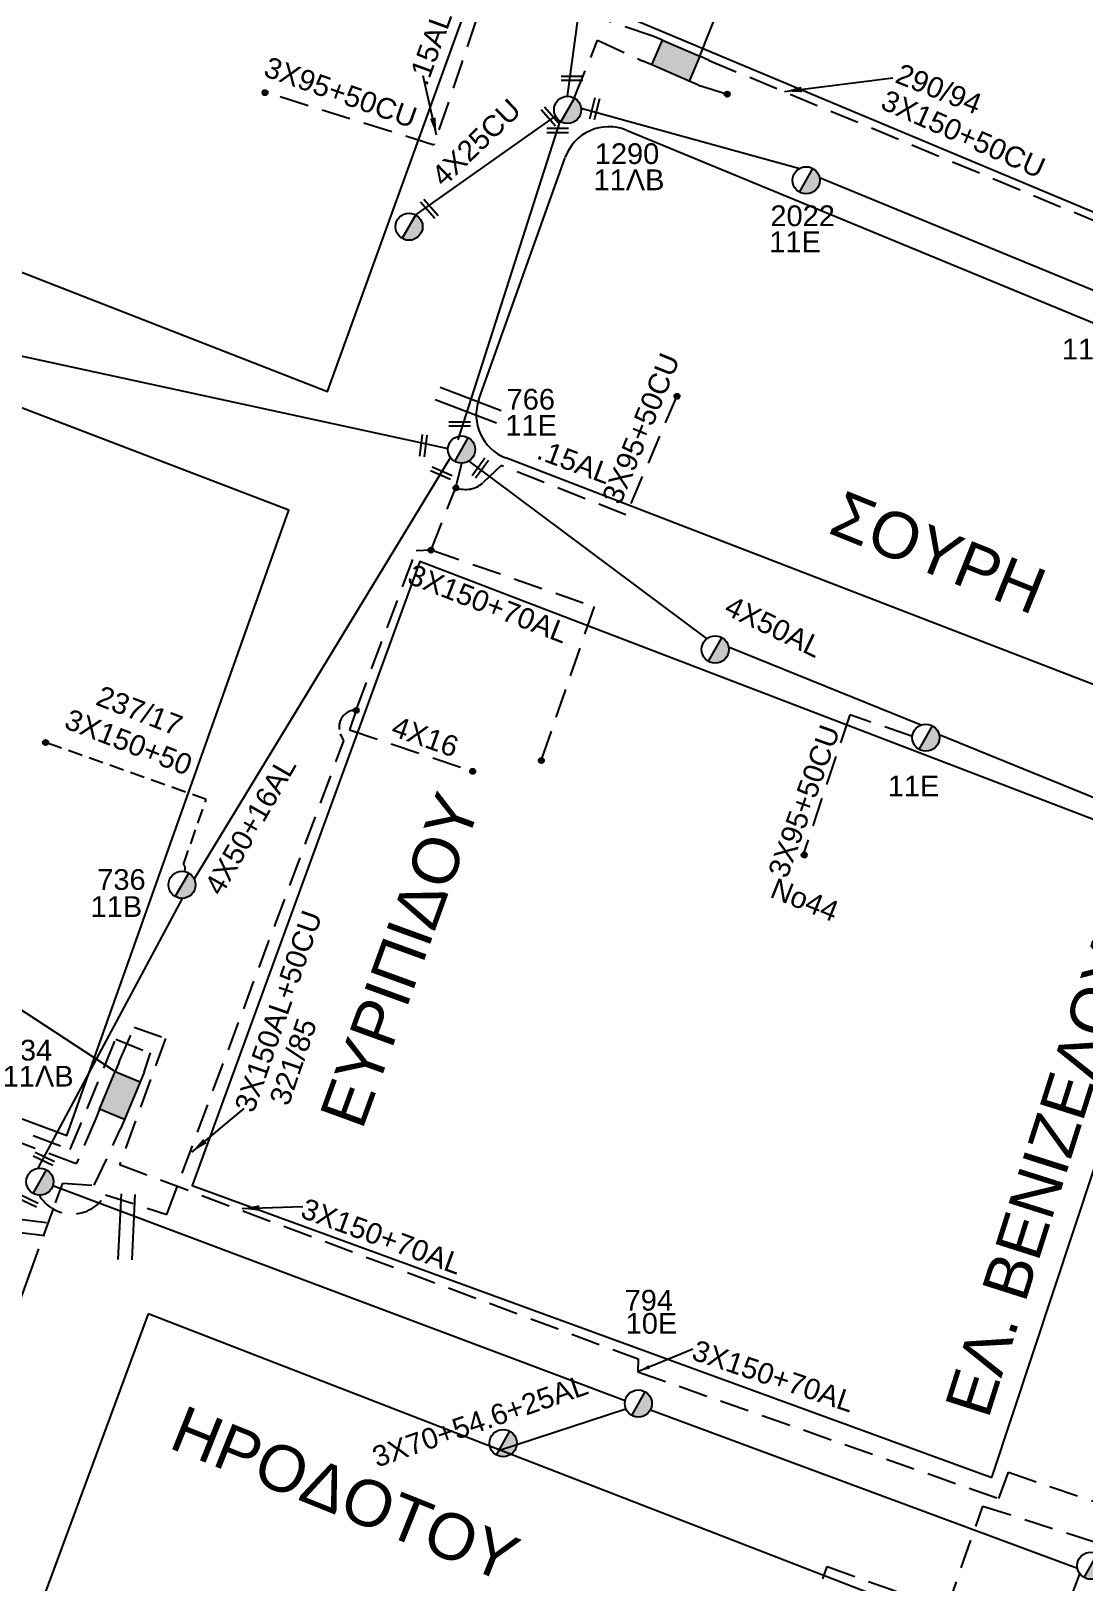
# Model space of a CAD drawing. Header units: millimetres. Extents: x 875 to 3140, y 727 to 1775.
# Drawn here: x 994.3 to 1085.7, y 1559.1 to 1693.7 of the extents above; entities that cross this region are included whole.
import ezdxf
from ezdxf.enums import TextEntityAlignment as Align

# ---------------------------------------------------------------- set-up
doc = ezdxf.new("R2010")
doc.units = ezdxf.units.MM
doc.linetypes.add('DASHED', pattern=[19.05, 12.7, -6.35])
for name, color, linetype in [('Link Box 4 Διευθύνσεων', 7, 'Continuous'), ('Γέφυρες Εναερίου Δικτύου', 7, 'Continuous'), ('Γυμνά εναέρια ΧΤ (3Φ)   4x50AL', 7, 'Continuous'), ('Γυμνά εναέρια ΧΤ και ΦΟΠ (3Φ)   4x50+16AL', 7, 'Continuous'), ('Εναέρια παροχή ΧΤ 4x16', 7, 'SYN_LINE'), ('Επιγραφές - Σχήματα', 7, 'Continuous'), ('Καλώδια ΧΤ   3x150+50CU', 7, 'DASHED'), ('Καλώδια ΧΤ   3x150+70AL', 7, 'DASHED'), ('Καλώδια ΧΤ   3x150AL+50CU', 7, 'DASHED'), ('Καλώδια ΧΤ   3x150AL+50XLPE', 7, 'DASHED'), ('Καλώδια ΧΤ   3x95+50CU', 7, 'DASHED'), ('Καλώδια ΧΤ   4x25CU', 7, 'DASHED'), ('Μηχανική τομή', 7, 'Continuous'), ('Στύλος ΦΜ', 7, 'Continuous'), ('Στύλος ΦΜ @ 1', 7, 'Continuous'), ('Συνδέσεις', 7, 'Continuous'), ('Συνεστραμμένα ΧΤ   3x70+54.6+25AL', 7, 'SYN_LINE'), ('Τομή', 7, 'Continuous'), ('Υπόβαθρο ΔΕΗ', 7, 'Continuous'), ('Υπόγεια Καλώδια Δικτύου ΧΤ   150AL', 7, 'DASHED')]:
    doc.layers.add(name, color=color, linetype=linetype)
doc.styles.add('ar', font='arial.ttf')
doc.styles.get("Standard").update_dxf_attribs({"font": 'arial.ttf'})
doc.linetypes.add('SYN_LINE', pattern='A,0.5,-0.0001,["/\\/\\/\\/",Standard,S=0.1,R=0,X=0,Y=-0.05],-0.25', length=0.7501)
doc.dimstyles.new('ISO-25', dxfattribs={"dimtxt": 2.5, "dimasz": 2.5, "dimexe": 1.25, "dimexo": 0.625, "dimtad": 1, "dimtxsty": 'Standard', "dimcen": 2.5, "dimadec": 0, "dimazin": 0, "dimtfac": 1, "dimtmove": 0, "dimatfit": 3, "dimfxl": 1, "dimarcsym": 0})

# ---------------------------------------------------------------- blocks, each defined once
blk = doc.blocks.new('ΥΠΑΡΧΩΝ ΤΣΙΜΕΝΤΕΝΙΟΣ ΣΤΥΛΟΣ')
at = {"layer": 'Στύλος ΦΜ'}
blk.add_hatch(color=256, dxfattribs=at).paths.add_polyline_path([(-1.29, -2.28, 0.574793), (2.62, 0, 0.268822), (1.3, 2.27)])
blk.add_line((-1.29, -2.28), (1.3, 2.27), dxfattribs=at)
blk.add_circle((0, 0), 2.62, dxfattribs=at)
at = {"layer": 'Στύλος ΦΜ', "flags": 4}
for tag, p in [('ΑΡΙΘΜΟΣ', (-4.68, 8.05)), ('ΤΥΠΟΣ', (-4.91, 3.03))]:
    blk.add_attdef(tag, p, '', height=4, dxfattribs=at)
blk = doc.blocks.new('LINK BOX 4 ΑΝΑΧΩΡΗΣΕΩΝ')
at = {"layer": 'Link Box 4 Διευθύνσεων', "ltscale": 40}
blk.add_hatch(color=256, dxfattribs=at).paths.add_polyline_path([(-3.54, 0), (-3.54, -4.67), (3.54, -4.67), (3.54, 0)])
for p, q in [((-3.54, 0), (-5.33, 0)), ((5.33, 0), (3.54, 0)), ((-3.54, -4.67), (-5.33, -4.67)), ((5.33, -4.67), (3.54, -4.67))]:
    blk.add_line(p, q, dxfattribs=at)
blk.add_lwpolyline([(-3.54, -4.67), (-3.54, 0), (3.54, 0), (3.54, -4.67)], close=True, dxfattribs=at)
blk = doc.blocks.new('ΤΟΜΗ')
at = {"layer": 'Τομή', "ltscale": 40}
for p, q in [((-5.68, 0), (5.68, 0)), ((5.68, -2.33), (-5.68, -2.33))]:
    blk.add_line(p, q, dxfattribs=at)
blk = doc.blocks.new('_ΣΥΝΔΕΣΗ')
at = {"layer": 'Συνδέσεις', "linetype": 'SYN_LINE', "ltscale": 40}
blk.add_hatch(color=256, dxfattribs=at).paths.add_polyline_path([(0.5, -0.01, 1), (-0.5, -0.01, 1)])
at = {"layer": 'Συνδέσεις'}
blk.add_circle((0, -0.01), 0.5, dxfattribs=at)
blk = doc.blocks.new('ΜΗΧΑΝΙΚΗ ΤΟΜΗ')
at = {"layer": 'Μηχανική τομή', "ltscale": 40}
for p, q in [((-1.89, 0.78), (1.89, 0.78)), ((1.89, 0), (-1.89, 0))]:
    blk.add_line(p, q, dxfattribs=at)

msp = doc.modelspace()

# ---------------------------------------------------------------- linework, layer by layer
at = {"layer": 'Γέφυρες Εναερίου Δικτύου', "color": 30, "linetype": 'DASHED', "ltscale": 0.2}
for points in [[(1041.48, 1687.83), (1043.5, 1692.85), (1047.38, 1691.08)], [(1052.27, 1688.96), (1054.75, 1688.18)]]:
    msp.add_lwpolyline(points, dxfattribs=at)
at = {"layer": 'Γυμνά εναέρια ΧΤ (3Φ)   4x50AL', "color": 30, "ltscale": 20}
for points in [[(1042.07, 1686.95), (1061.04, 1681.73)], [(1062.76, 1680.93), (1087.22, 1670.87)]]:
    msp.add_lwpolyline(points, dxfattribs=at)
at = {"layer": 'Γυμνά εναέρια ΧΤ (3Φ)   4x50AL', "color": 85}
for points in [[(1032.32, 1656.33), (1052.97, 1640.9)], [(1054.87, 1640.22), (1071.58, 1633.43)], [(1073.14, 1632.59), (1100.21, 1621.58)]]:
    msp.add_lwpolyline(points, dxfattribs=at)
at = {"layer": 'Γυμνά εναέρια ΧΤ και ΦΟΠ (3Φ)   4x50+16AL', "color": 30}
msp.add_lwpolyline([(1040.89, 1687.99), (1046.57, 1729.83)], dxfattribs=at)
at = {"layer": 'Γυμνά εναέρια ΧΤ και ΦΟΠ (3Φ)   4x50+16AL', "color": 6}
msp.add_lwpolyline([(985.57, 1667.17), (1030.52, 1657.43)], dxfattribs=at)
at = {"layer": 'Γυμνά εναέρια ΧΤ και ΦΟΠ (3Φ)   4x50+16AL', "color": 151}
for points in [[(1008.51, 1620.04), (1030.74, 1656.64)], [(994.96, 1594.96), (1007.48, 1618.38)]]:
    msp.add_lwpolyline(points, dxfattribs=at)
at = {"layer": 'Γυμνά εναέρια ΧΤ και ΦΟΠ (3Φ)   4x50+16AL', "color": 1}
for points in [[(996.24, 1593.46), (1045.89, 1574.82)], [(1048.09, 1574), (1085.14, 1560.26)]]:
    msp.add_lwpolyline(points, dxfattribs=at)
at = {"layer": 'Εναέρια παροχή ΧΤ 4x16', "color": 2, "linetype": 'DASHED', "ltscale": 0.2}
msp.add_lwpolyline([(1022.54, 1634.73), (1021.98, 1633), (1032.64, 1629.44)], dxfattribs=at)
at = {"layer": 'Εναέρια παροχή ΧΤ 4x16', "color": 1, "linetype": 'DASHED', "ltscale": 0.2}
msp.add_lwpolyline([(1059.16, 1548.58), (1063.43, 1560.4), (1073.8, 1556.68), (1076.94, 1565.65), (1086.61, 1562.54), (1086.88, 1561.49)], dxfattribs=at)
at = {"layer": 'Επιγραφές - Σχήματα', "ltscale": 20}
for p, q in [((1052.37, 1691.46), (1054, 1695.54)), ((1001.65, 1603.36), (991.19, 1610.2))]:
    msp.add_line(p, q, dxfattribs=at)
at = {"layer": 'Επιγραφές - Σχήματα', "color": 7, "ltscale": 20}
msp.add_line((1031.4, 1658.19), (1040.29, 1685.93), dxfattribs=at)
at = {"layer": 'Καλώδια ΧΤ   3x150+50CU', "color": 27, "ltscale": 0.2}
msp.add_lwpolyline([(1053.19, 1691.1), (1089.84, 1675.84), (1090.21, 1674.46, 0.325021), (1093.59, 1671.75, 0.590738), (1094.08, 1672.55, 12.344555)], format="xyb", dxfattribs=at)
at = {"layer": 'Καλώδια ΧΤ   3x150+70AL', "color": 151, "ltscale": 0.2}
msp.add_lwpolyline([(924.88, 1651.88), (920.23, 1653.41), (910.82, 1628.82), (940.56, 1617.8), (943.98, 1616.81), (951.82, 1613.74), (952.23, 1613.09, 0.411351), (955.01, 1612.48), (960.49, 1610.54), (976.7, 1604.55), (997.75, 1596.59), (1001.69, 1606.17), (1004.67, 1604.97), (1004.14, 1603.3)], format="xyb", dxfattribs=at)
at = {"layer": 'Καλώδια ΧΤ   3x150+70AL', "color": 2, "ltscale": 0.2}
for points in [[(1029.07, 1648.62), (1043.21, 1643.7), (1038.6, 1630.38)], [(1001.99, 1604.19), (1003.28, 1607.21), (1006.02, 1606.23), (1002.02, 1595.28), (1047.03, 1578.41), (1046.99, 1577.3), (1078.32, 1566.29), (1079.15, 1568.58), (1089.65, 1564.99), (1088.87, 1562.7), (1127.86, 1548.06), (1139.25, 1554.12), (1144.92, 1547.46), (1143.14, 1542.62), (1145.91, 1541.76)]]:
    msp.add_lwpolyline(points, dxfattribs=at)
at = {"layer": 'Καλώδια ΧΤ   3x150+70AL', "color": 6, "ltscale": 0.2}
msp.add_lwpolyline([(999.95, 1599.27), (998.27, 1595.34), (956.19, 1611.07)], dxfattribs=at)
at = {"layer": 'Καλώδια ΧΤ   3x150AL+50CU', "color": 2, "ltscale": 0.2}
msp.add_lwpolyline([(1000.79, 1592.66), (1006.13, 1590.96), (1021.48, 1632.06), (1021.2, 1632.67, -0.543265), (1022.54, 1634.73), (1027.77, 1648.58), (1029.07, 1648.62), (1031.19, 1654.04), (1031.71, 1656.15)], format="xyb", dxfattribs=at)
at = {"layer": 'Καλώδια ΧΤ   3x150AL+50CU', "color": 151, "linetype": 'DASHED', "ltscale": 0.1}
msp.add_lwpolyline([(1007.63, 1620.72, 0.432102), (1007.56, 1621.33), (1009.55, 1626.97), (995.6, 1631.91)], format="xyb", dxfattribs=at)
at = {"layer": 'Καλώδια ΧΤ   3x150AL+50CU', "color": 2, "ltscale": 0.2}
msp.add_lwpolyline([(973.77, 1519.36), (974.19, 1520.86), (971.69, 1522.38), (994.14, 1585.57), (996.47, 1591.95), (997.09, 1593.66), (999.83, 1593.49), (1002.11, 1598.37)], dxfattribs=at)
msp.add_arc((997.91, 1594.3), 3.31, 210.443, 330.2896, dxfattribs=at)
at = {"layer": 'Καλώδια ΧΤ   3x95+50CU', "color": 27, "ltscale": 0.2}
msp.add_lwpolyline([(1029.29, 1683.76), (1014.63, 1688.35)], dxfattribs=at)
at = {"layer": 'Καλώδια ΧΤ   3x95+50CU', "color": 2, "ltscale": 0.2}
msp.add_lwpolyline([(1050.37, 1661.99), (1045.96, 1651.66)], dxfattribs=at)
at = {"layer": 'Καλώδια ΧΤ   3x95+50CU', "color": 85, "ltscale": 0.2}
msp.add_lwpolyline([(1070.82, 1632.44), (1065.39, 1634.3), (1061.32, 1622.13)], dxfattribs=at)
at = {"layer": 'Καλώδια ΧΤ   4x25CU', "color": 30, "linetype": 'SYN_LINE', "ltscale": 15}
msp.add_lwpolyline([(1027.73, 1677.7), (1039.85, 1686.27)], dxfattribs=at)
at = {"layer": 'Συνεστραμμένα ΧΤ   3x70+54.6+25AL', "color": 1, "ltscale": 15}
msp.add_lwpolyline([(1034.98, 1570.51), (1045.95, 1574.09)], dxfattribs=at)
at = {"layer": 'Συνεστραμμένα ΧΤ   3x70+54.6+25AL', "color": 2, "ltscale": 20}
msp.add_lwpolyline([(1066.61, 1509.76), (1085.35, 1559.77)], dxfattribs=at)
at = {"layer": 'Υπόβαθρο ΔΕΗ'}
for p, q in [((1046, 1685.04), (1104.27, 1661.01)), ((1033.2, 1661.68), (1040.7, 1682.69)), ((1095.15, 1633.6), (1035.53, 1656.6))]:
    msp.add_line(p, q, dxfattribs=at)
for points in [[(950.27, 1730), (936.79, 1694.85), (1020.07, 1662.36), (1032.16, 1695.78)], [(1056.6, 1725.13), (1045.4, 1695.16), (1111.02, 1667.69), (1120.51, 1697.41)], [(911.93, 1629.33), (976.53, 1605.62), (997.46, 1597.8), (1016.7, 1652.08), (933.19, 1684.05)], [(1077.72, 1568.13), (1095.51, 1621.79), (1028.07, 1647.62), (1008.33, 1593.46)]]:
    msp.add_lwpolyline(points, close=True, dxfattribs=at)
msp.add_lwpolyline([(1004.51, 1582.32), (984.94, 1529.47), (1033.77, 1510.64), (1045.87, 1533.74, -0.301015), (1050.63, 1535.49), (1063.91, 1530.42), (1073.5, 1555.59)], format="xyb", close=True, dxfattribs=at)
for centre, start, end in [((1044.47, 1681.35), 67.5894, 160.3443), ((1036.97, 1660.34), 160.3443, 248.9026)]:
    msp.add_arc(centre, 4, start, end, dxfattribs=at)
at = {"layer": 'Υπόγεια Καλώδια Δικτύου ΧΤ   150AL', "color": 27, "ltscale": 0.2}
msp.add_lwpolyline([(1048.3, 1693.22), (1044.18, 1694.59), (1034.22, 1698.31), (1029.29, 1683.76)], dxfattribs=at)
at = {"layer": 'Υπόγεια Καλώδια Δικτύου ΧΤ   150AL', "color": 2, "ltscale": 0.2}
msp.add_lwpolyline([(1045.96, 1651.66), (1035.14, 1655.95), (1033.58, 1654.48, -0.295112), (1031.19, 1654.04, -2.388011)], format="xyb", dxfattribs=at)

# ---------------------------------------------------------------- block references
at = {"layer": 'Link Box 4 Διευθύνσεων'}
for p, xscale, yscale, zscale, rotation in [((1050.75, 1692.16), 0.4999999999999692, 0.4999999999999692, 0.4999999999999692, 336.6103510456616), ((1000.97, 1601.73), 0.5000000000000104, 0.5000000000000104, 0.5000000000000104, 67.50297552981377)]:
    msp.add_blockref('LINK BOX 4 ΑΝΑΧΩΡΗΣΕΩΝ', p, dxfattribs=dict(at, xscale=xscale, yscale=yscale, zscale=zscale, rotation=rotation))
at = {"layer": 'Μηχανική τομή', "xscale": 0.5, "yscale": 0.5, "zscale": 0.5}
for p in [(1041.29, 1689.35), (1040.03, 1684.82), (1031.54, 1659.35)]:
    msp.add_blockref('ΜΗΧΑΝΙΚΗ ΤΟΜΗ', p, dxfattribs=at)
at = {"layer": 'Μηχανική τομή'}
for p, xscale, yscale, zscale, rotation in [((1043.07, 1686.96), 0.4999999999999865, 0.4999999999999865, 0.4999999999999865, 255.9155396575952), ((1039.22, 1686.11), 0.5000000000000161, 0.5000000000000161, 0.5000000000000161, 310.9190038697232), ((1028.76, 1678.09), 0.5000000000000161, 0.5000000000000161, 0.5000000000000161, 310.9190038697232), ((1028.57, 1657.65), 0.5000000000000262, 0.5000000000000262, 0.5000000000000262, 82.87425345915346), ((1029.86, 1655.1), 0.4999999999999652, 0.4999999999999652, 0.4999999999999652, 336.804402242334), ((1033.17, 1655.84), 0.5000000000000261, 0.5000000000000261, 0.5000000000000261, 233.5382978307458), ((995.54, 1595.96), 0.5000000000001067, 0.5000000000001067, 0.5000000000001067, 154.2532608670445), ((994.12, 1592.34), 0.5000000000001067, 0.5000000000001067, 0.5000000000001067, 154.2532608670445)]:
    msp.add_blockref('ΜΗΧΑΝΙΚΗ ΤΟΜΗ', p, dxfattribs=dict(at, xscale=xscale, yscale=yscale, zscale=zscale, rotation=rotation))
at = {"layer": 'Στύλος ΦΜ @ 1', "ltscale": 40}
ref = msp.add_blockref('ΥΠΑΡΧΩΝ ΤΣΙΜΕΝΤΕΝΙΟΣ ΣΤΥΛΟΣ', (1040.9, 1686.81), dxfattribs=dict(at, xscale=0.4499999999998181, yscale=0.4499999999998181, zscale=0.4499999999998181))
ref.add_attrib('ΤΥΠΟΣ', '11ΛB', (1043.15, 1679.84), dxfattribs={"layer": 'Στύλος ΦΜ', "height": 1.8, "flags": 4})
ref.add_attrib('ΑΡΙΘΜΟΣ', '1290', (1043.26, 1682.11), dxfattribs={"layer": 'Στύλος ΦΜ', "height": 1.8, "flags": 4})
ref = msp.add_blockref('ΥΠΑΡΧΩΝ ΤΣΙΜΕΝΤΕΝΙΟΣ ΣΤΥΛΟΣ', (1061.6, 1680.7), dxfattribs=dict(at, xscale=0.4499999999998181, yscale=0.4499999999998181, zscale=0.4499999999998181))
ref.add_attrib('ΤΥΠΟΣ', '11E', (1058.4, 1674.46), dxfattribs={"layer": 'Στύλος ΦΜ', "height": 1.8, "flags": 4})
ref.add_attrib('ΑΡΙΘΜΟΣ', '2022', (1058.5, 1676.72), dxfattribs={"layer": 'Στύλος ΦΜ', "height": 1.8, "flags": 4})
at = {"layer": 'Στύλος ΦΜ @ 1', "ltscale": 40, "xscale": 0.4499999999998181, "yscale": 0.4499999999998181, "zscale": 0.4499999999998181}
for p in [(1027.14, 1676.67), (1053.71, 1639.98), (1035.31, 1571.11), (1086.3, 1560.47)]:
    msp.add_blockref('ΥΠΑΡΧΩΝ ΤΣΙΜΕΝΤΕΝΙΟΣ ΣΤΥΛΟΣ', p, dxfattribs=at)
at = {"layer": 'Στύλος ΦΜ @ 1', "ltscale": 40}
ref = msp.add_blockref('ΥΠΑΡΧΩΝ ΤΣΙΜΕΝΤΕΝΙΟΣ ΣΤΥΛΟΣ', (1087.89, 1669.91), dxfattribs=dict(at, xscale=0.4499999999998181, yscale=0.4499999999998181, zscale=0.4499999999998181))
ref.add_attrib('ΤΥΠΟΣ', '11E', (1083.79, 1665.15), dxfattribs={"layer": 'Στύλος ΦΜ', "height": 1.8, "flags": 4})
ref = msp.add_blockref('ΥΠΑΡΧΩΝ ΤΣΙΜΕΝΤΕΝΙΟΣ ΣΤΥΛΟΣ', (1031.7, 1657.33), dxfattribs=dict(at, xscale=0.4499999999998181, yscale=0.4499999999998181, zscale=0.4499999999998181))
ref.add_attrib('ΤΥΠΟΣ', '11E', (1035.5, 1658.54), dxfattribs={"layer": 'Στύλος ΦΜ', "height": 1.8, "flags": 4})
ref.add_attrib('ΑΡΙΘΜΟΣ', '766', (1035.61, 1660.8), dxfattribs={"layer": 'Στύλος ΦΜ', "height": 1.8, "flags": 4})
ref = msp.add_blockref('ΥΠΑΡΧΩΝ ΤΣΙΜΕΝΤΕΝΙΟΣ ΣΤΥΛΟΣ', (1071.99, 1632.33), dxfattribs=dict(at, xscale=0.4499999999998181, yscale=0.4499999999998181, zscale=0.4499999999998181))
ref.add_attrib('ΤΥΠΟΣ', '11E', (1068.68, 1627.24), dxfattribs={"layer": 'Στύλος ΦΜ', "height": 1.8, "flags": 4})
ref = msp.add_blockref('ΥΠΑΡΧΩΝ ΤΣΙΜΕΝΤΕΝΙΟΣ ΣΤΥΛΟΣ', (1007.44, 1619.56), dxfattribs=dict(at, xscale=0.4499999999998181, yscale=0.4499999999998181, zscale=0.4499999999998181))
ref.add_attrib('ΤΥΠΟΣ', '11B', (999.51, 1616.77), dxfattribs={"layer": 'Στύλος ΦΜ', "height": 1.8, "flags": 4})
ref.add_attrib('ΑΡΙΘΜΟΣ', '736', (1000.09, 1619.12), dxfattribs={"layer": 'Στύλος ΦΜ', "height": 1.8, "flags": 4})
ref = msp.add_blockref('ΥΠΑΡΧΩΝ ΤΣΙΜΕΝΤΕΝΙΟΣ ΣΤΥΛΟΣ', (995.11, 1593.8), dxfattribs=dict(at, xscale=0.4499999999998181, yscale=0.4499999999998181, zscale=0.4499999999998181))
ref.add_attrib('ΤΥΠΟΣ', '11ΛB', (991.88, 1602.05), dxfattribs={"layer": 'Στύλος ΦΜ', "height": 1.8, "flags": 4})
ref.add_attrib('ΑΡΙΘΜΟΣ', '734', (991.98, 1604.31), dxfattribs={"layer": 'Στύλος ΦΜ', "height": 1.8, "flags": 4})
ref = msp.add_blockref('ΥΠΑΡΧΩΝ ΤΣΙΜΕΝΤΕΝΙΟΣ ΣΤΥΛΟΣ', (1047.04, 1574.54), dxfattribs=dict(at, xscale=0.4499999999998181, yscale=0.4499999999998181, zscale=0.4499999999998181))
ref.add_attrib('ΤΥΠΟΣ', '10E', (1045.94, 1580.6), dxfattribs={"layer": 'Στύλος ΦΜ', "height": 1.8, "flags": 4})
ref.add_attrib('ΑΡΙΘΜΟΣ', '794', (1045.85, 1582.61), dxfattribs={"layer": 'Στύλος ΦΜ', "height": 1.8, "flags": 4})
at = {"layer": 'Συνδέσεις', "xscale": 0.4500000000000455, "yscale": 0.4500000000000455, "zscale": 0.4500000000000455}
for p in [(1014.65, 1688.31), (1054.75, 1688.18), (1050.39, 1661.96), (1031.21, 1654.01), (1029.05, 1648.61), (1022.56, 1634.7), (995.6, 1631.91), (1038.62, 1630.35), (1032.66, 1629.41), (1061.43, 1622.15)]:
    msp.add_blockref('_ΣΥΝΔΕΣΗ', p, dxfattribs=at)
at = {"layer": 'Τομή'}
for p, xscale, yscale, zscale, rotation in [((1032.49, 1661.73), 0.4999999999999786, 0.4999999999999786, 0.4999999999999786, 339.0173776533826), ((1003.21, 1589.84), 0.5000000000001841, 0.5000000000001841, 0.5000000000001841, 267.3348198415197), ((992.87, 1590.61), 0.5000000000003297, 0.5000000000003297, 0.5000000000003297, 352.9353485072888)]:
    msp.add_blockref('ΤΟΜΗ', p, dxfattribs=dict(at, xscale=xscale, yscale=yscale, zscale=zscale, rotation=rotation))

# ---------------------------------------------------------------- texts
at = {"layer": 'Γυμνά εναέρια ΧΤ (3Φ)   4x50AL', "ltscale": 0.2}
msp.add_text('4X50AL', height=1.8, rotation=334.1703, dxfattribs=at).set_placement((1058.79, 1641.97), align=Align.MIDDLE)
at = {"layer": 'Γυμνά εναέρια ΧΤ και ΦΟΠ (3Φ)   4x50+16AL', "ltscale": 0.2}
msp.add_text('4X50+16AL', height=1.8, rotation=60.1514, dxfattribs=at).set_placement((1013.36, 1624.68), align=Align.MIDDLE)
at = {"layer": 'Εναέρια παροχή ΧΤ 4x16', "ltscale": 20}
msp.add_text('4X16', height=1.8, rotation=340.5295, dxfattribs=at).set_placement((1028.55, 1632.42), align=Align.MIDDLE)
at = {"layer": 'Επιγραφές - Σχήματα', "ltscale": 20, "attachment_point": 1, "style": 'ar'}
for s, insert, char_height, width, rotation in [('290/94', (1069.88, 1690.9), 1.8, 19.3816, 338.2018), ('ΣΟΥΡΗ', (1064.87, 1653.85), 4, 39.507, 338.1365), ('ΕΥΡΙΠΙΔΟΥ', (1019.31, 1599.57), 4, 19.3816, 70), ('Νο44', (1059.02, 1620.21), 1.8, 19.3816, 338.2018), ('ΕΛ. ΒΕΝΙΖΕΛΟΥ', (1073.58, 1574.33), 4, 56.0946, 72.3878), ('321/85', (1014.98, 1600.86), 1.8, 19.3816, 71.0887), ('ΗΡΟΔΟΤΟΥ', (1007.65, 1574.46), 4, 39.507, 338.1365)]:
    msp.add_mtext(s, dxfattribs=dict(at, insert=insert, char_height=char_height, width=width, rotation=rotation))
at = {"layer": 'Καλώδια ΧΤ   3x150+50CU', "ltscale": 0.2}
msp.add_text('3X150+50CU', height=1.8, rotation=336.1108, dxfattribs=at).set_placement((1075.24, 1684.72), align=Align.MIDDLE)
at = {"layer": 'Καλώδια ΧΤ   3x150+70AL', "ltscale": 0.2}
for rotation, p in [(338.7663, (1034.02, 1643.96)), (339.8454, (1024.78, 1589.06)), (341.3872, (1058.77, 1576.93))]:
    msp.add_text('3X150+70AL', height=1.8, rotation=rotation, dxfattribs=at).set_placement(p, align=Align.MIDDLE)
at = {"layer": 'Καλώδια ΧΤ   3x150AL+50CU', "ltscale": 0.2}
msp.add_text('3X150AL+50CU', height=1.8, rotation=70.8716, dxfattribs=at).set_placement((1015.79, 1608.59), align=Align.MIDDLE)
at = {"layer": 'Καλώδια ΧΤ   3x150AL+50XLPE', "ltscale": 0.2}
for s, p in [('237/17', (1003.77, 1634.7)), ('3X150+50', (1002.81, 1631.95))]:
    msp.add_text(s, height=1.8, rotation=338.6874, dxfattribs=at).set_placement(p, align=Align.MIDDLE)
at = {"layer": 'Καλώδια ΧΤ   3x95+50CU', "ltscale": 0.2}
for rotation, p in [(340.5756, (1021.21, 1688.34)), (67.8884, (1047.25, 1659.17)), (70.3663, (1061.41, 1626.82))]:
    msp.add_text('3X95+50CU', height=1.8, rotation=rotation, dxfattribs=at).set_placement(p, align=Align.MIDDLE)
at = {"layer": 'Καλώδια ΧΤ   4x25CU', "ltscale": 0.2}
msp.add_text('4X25CU', height=1.8, rotation=43.8518, dxfattribs=at).set_placement((1032.95, 1683.99), align=Align.MIDDLE)
at = {"layer": 'Συνεστραμμένα ΧΤ   3x70+54.6+25AL', "ltscale": 20}
msp.add_text('3X70+54.6+25AL', height=1.8, rotation=19.2376, dxfattribs=at).set_placement((1033.3, 1573.05), align=Align.MIDDLE)
at = {"layer": 'Υπόγεια Καλώδια Δικτύου ΧΤ   150AL', "ltscale": 20, "char_height": 1.8, "attachment_point": 1, "style": 'ar'}
for insert, width, rotation in [((1026.99, 1689.4), 7.2683, 70.0844), ((1038.73, 1658.27), 5.923, 339.6264)]:
    msp.add_mtext('.15AL', dxfattribs=dict(at, insert=insert, width=width, rotation=rotation))

# ---------------------------------------------------------------- leaders
at = {"layer": 'Επιγραφές - Σχήματα', "ltscale": 40}
for points, override in [([(1029.53, 1684.63), (1028.36, 1689.77)], {"dimasz": 1.5, "dimtad": 0}), ([(1059.72, 1688.4), (1069.13, 1689.59)], {"dimasz": 1.5, "dimtad": 0}), ([(1008.28, 1596.36), (1012.83, 1600.14)], {"dimasz": 1.5, "dimtad": 0}), ([(1012.66, 1591.46), (1017.92, 1591.64)], {"dimasz": 1.5, "dimtad": 0}), ([(1047.06, 1577.34), (1051.76, 1579.3)], {"dimasz": 1, "dimtad": 0})]:
    msp.add_leader(points, dimstyle='ISO-25', override=override, dxfattribs=at)

doc.saveas('drawing.dxf')
